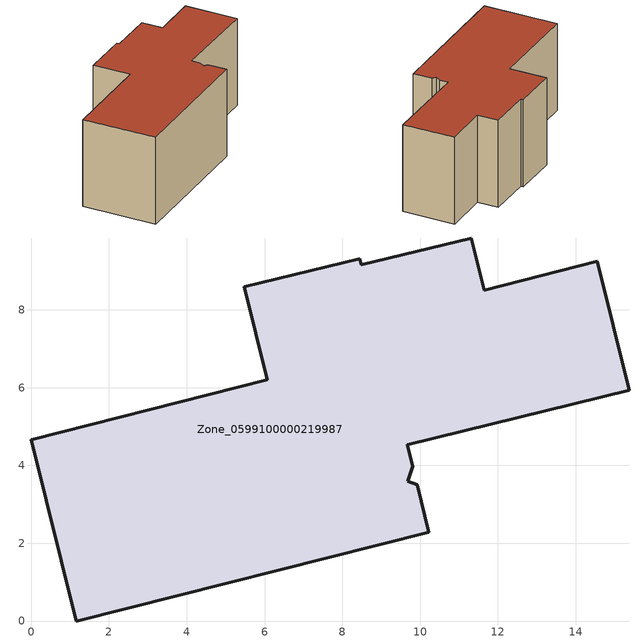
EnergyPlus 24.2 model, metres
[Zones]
Zone_0599100000219987
 floor ground (C_G): 9.67,4.53 9.81,3.98 9.68,3.6 9.92,3.5 10.22,2.28 1.16,0 0,4.66 6.07,6.2 5.48,8.59 8.45,9.32 8.49,9.16 11.32,9.85 11.65,8.51 14.56,9.25 15.38,5.93 z0
 wall outside (C_F): 8.49,9.16 8.45,9.32 5.48,8.59 6.07,6.2 0,4.66 1.16,0 10.22,2.28 9.92,3.5 9.68,3.6 9.81,3.98 9.67,4.53 15.38,5.93 14.56,9.25 11.65,8.51 11.32,9.85 8.49,9.16 z0:5.82
 roof outside (C_R): 10.22,2.28 9.92,3.5 9.68,3.6 9.81,3.98 9.67,4.53 15.38,5.93 14.56,9.25 11.65,8.51 11.32,9.85 8.49,9.16 8.45,9.32 5.48,8.59 6.07,6.2 0,4.66 1.16,0 z5.82
[BUILDING]
Pand.0599100000219987: North Axis=0; Terrain=City; Loads Convergence Tolerance Value=0.04; Temperature Convergence Tolerance Value=0.4; Solar Distribution=FullExterior; Maximum Number of Warmup Days=25; Minimum Number of Warmup Days=1
[Site:Location]
Rotterdam.The.Hague.AP_ZH_NLD Design_Conditions: Latitude=51.96; Longitude=4.45; Time Zone=1; Elevation=-4.5
[SITE:GROUNDTEMPERATURE:BUILDINGSURFACE]
18, 18, 18, 18, 18, 18, 18, 18, 18, 18, 18, 18
[MATERIAL] Thermal Absorptance=0.9; Solar Absorptance=0.7; Visible Absorptance=0.7
Name | Roughness | Thickness | Conductivity | Density | Specific Heat
G.TI.1965-1974 | MediumSmooth | 0.15 | 0.882353 | 540 | 1210
F.TI.1965-1974 | Rough | 0.3 | 0.697674 | 1920 | 840
R.TI.1965-1974 | MediumRough | 0.2 | 0.232558 | 1500 | 1000
[CONSTRUCTION]
C_G: G.TI.1965-1974
C_F: F.TI.1965-1974
C_R: R.TI.1965-1974
[ZONE]
Zone_0599100000219987: Type=1; Multiplier=1; Ceiling Height=Autocalculate; Volume=Autocalculate; Floor Area=autocalculate; Part of Total Floor Area=Yes
[ZONEINFILTRATION:DESIGNFLOWRATE]
Infil_Zone_0599100000219987: Zone or ZoneList or Space or SpaceList=Zone_0599100000219987; Schedule=AlwaysOn; Design Flow Rate Calculation Method=Flow/Area; Flow Rate per Floor Area=0.003; Constant Term Coefficient=1; Temperature Term Coefficient=0; Velocity Term Coefficient=0; Velocity Squared Term Coefficient=0
[HVACTEMPLATE:ZONE:IDEALLOADSAIRSYSTEM]
Zone_0599100000219987: Maximum Heating Supply Air Temperature=50; Minimum Cooling Supply Air Temperature=13; Maximum Heating Supply Air Humidity Ratio=0.0156; Minimum Cooling Supply Air Humidity Ratio=0.0077; Heating Limit=NoLimit; Cooling Limit=NoLimit; Dehumidification Control Type=ConstantSensibleHeatRatio; Cooling Sensible Heat Ratio=0.7; Dehumidification Setpoint=60; Humidification Control Type=None; Humidification Setpoint=30; Outdoor Air Method=None; Outdoor Air Flow Rate per Person=0.00944; Outdoor Air Flow Rate per Zone Floor Area=0; Outdoor Air Flow Rate per Zone=0; Demand Controlled Ventilation Type=None; Outdoor Air Economizer Type=NoEconomizer; Heat Recovery Type=None; Sensible Heat Recovery Effectiveness=0.7; Latent Heat Recovery Effectiveness=0.65
[ZONECONTROL:THERMOSTAT]
ThermostatControl_Zone_0599100000219987: Zone or ZoneList=Zone_0599100000219987; Control Type Schedule=DualSetpointControlType; Control 1=Thermostat_Zone_0599100000219987; Temperature Difference Between Cutout And Setpoint=0
[THERMOSTATSETPOINT:DUALSETPOINT]
Thermostat_Zone_0599100000219987: Heating Setpoint Temperature Schedule=HeatingSetpoint_Zone_0599100000219987; Cooling Setpoint Temperature Schedule=CoolingSetpoint_Zone_0599100000219987
[SCHEDULE:COMPACT]
HeatingSetpoint_Zone_0599100000219987: Through: 12/31, For: AllDays, Until: 24:00, 21
CoolingSetpoint_Zone_0599100000219987: Through: 12/31, For: AllDays, Until: 24:00, 24
DualSetpointControlType: Through: 12/31, For: AllDays, Until: 24:00, 4
AlwaysOn: Through: 12/31, For: AllDays, Until: 24:00, 1
